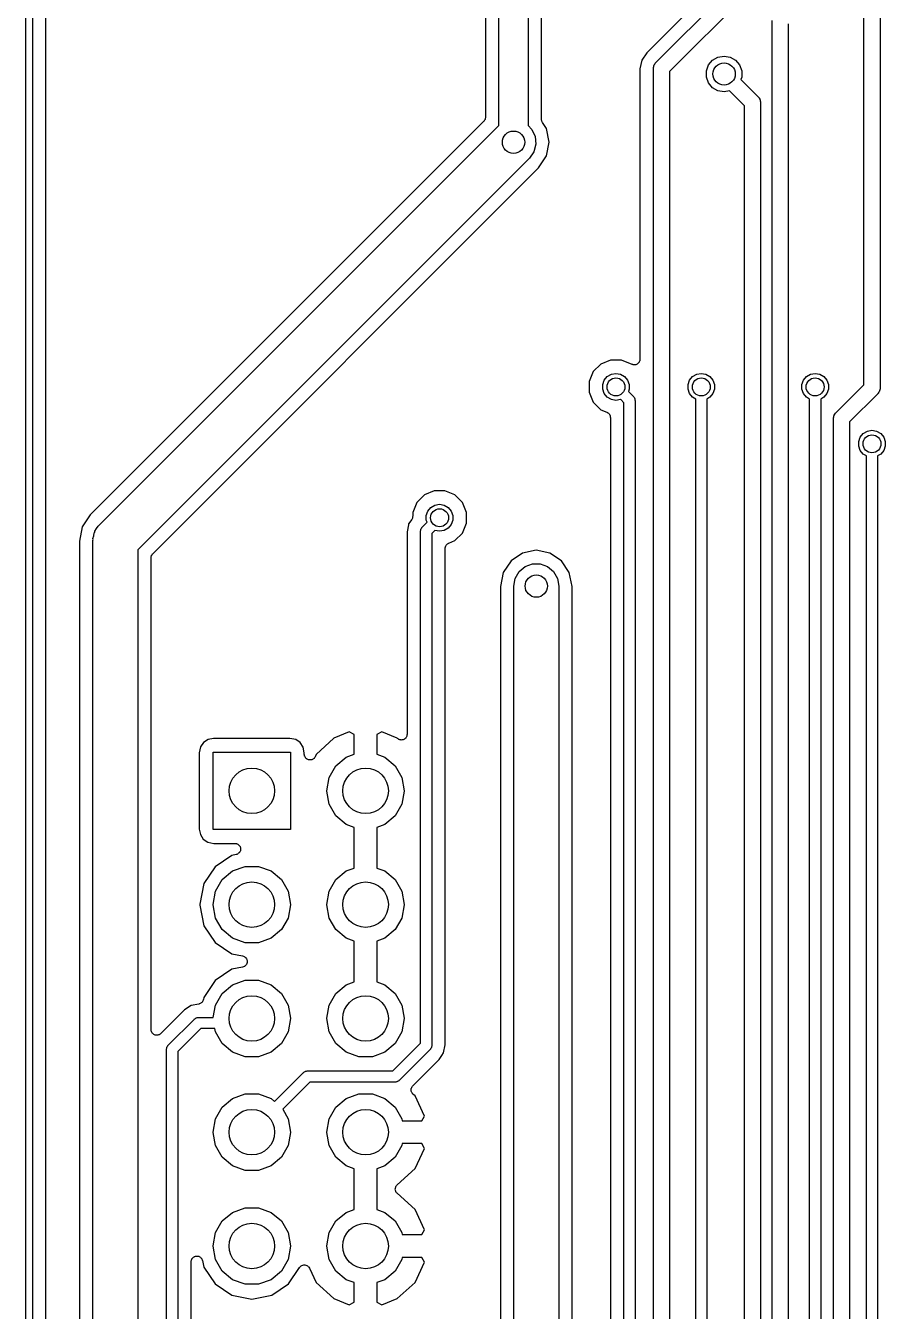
# Model space of a CAD drawing. Extents: x 25 to 125, y -125 to -25.
# Drawn here: x 24.93 to 44.11, y -76.51 to -47.82 of the extents above; entities that cross this region are included whole.
import ezdxf

# ---------------------------------------------------------------- set-up
doc = ezdxf.new("R2010")
doc.units = 0
doc.header["$MEASUREMENT"] = 0
doc.layers.add('BLACK', color=7, linetype='CONTINUOUS')

msp = doc.modelspace()

# ---------------------------------------------------------------- linework, layer by layer
at = {"layer": 'Black'}
for p, q in [((24.925, -125), (24.925, -25)), ((25.075, -25.075), (25.075, -124.925)), ((25.375, -115.363), (25.375, -32.4014)), ((35.189, -38.5726), (35.189, -49.86)), ((35.489, -50.0455), (35.489, -38.4549)), ((36.139, -38.5774), (36.139, -50.0476)), ((36.439, -49.9079), (36.439, -39.0044)), ((40.5378, -46.6673), (38.7854, -48.4197)), ((38.9887, -48.6407), (40.8986, -46.7309)), ((41.1501, -46.9885), (39.296, -48.8426)), ((43.635, -55.8308), (43.635, -46.9617)), ((43.995, -46.9617), (43.995, -55.9054)), ((41.584, -88.5), (41.584, -47.7017)), ((41.944, -47.7762), (41.944, -88.4254)), ((38.7854, -48.4197), (38.6748, -48.5853)), ((40.3757, -48.5177), (40.513, -48.4935)), ((40.513, -48.4935), (40.6503, -48.5177)), ((38.6748, -48.5853), (38.636, -48.7805)), ((38.636, -48.7805), (38.636, -55.2626)), ((38.936, -48.768), (38.9374, -48.7602)), ((38.936, -97.282), (38.936, -48.768)), ((38.9367, -48.7523), (38.9428, -48.7296)), ((38.9374, -48.7602), (38.9367, -48.7523)), ((38.9428, -48.7296), (38.9469, -48.7064)), ((38.9469, -48.7064), (38.9508, -48.6996)), ((38.9508, -48.6996), (38.9529, -48.6919)), ((38.9529, -48.6919), (38.9664, -48.6727)), ((38.9664, -48.6727), (38.9781, -48.6523)), ((38.9781, -48.6523), (38.9842, -48.6472)), ((38.9842, -48.6472), (38.9887, -48.6407)), ((40.1176, -48.8253), (40.1653, -48.6942)), ((40.1653, -48.6942), (40.2549, -48.5874)), ((40.2549, -48.5874), (40.3757, -48.5177)), ((40.6503, -48.5177), (40.7711, -48.5874)), ((40.7711, -48.5874), (40.8607, -48.6942)), ((40.8607, -48.6942), (40.9084, -48.8253)), ((39.296, -48.8426), (39.296, -97.2074)), ((40.1176, -48.9647), (40.1176, -48.8253)), ((40.1653, -49.0958), (40.1176, -48.9647)), ((40.9084, -48.9647), (40.8894, -49.0169)), ((40.8894, -49.0169), (41.2753, -49.4027)), ((40.9084, -48.8253), (40.9084, -48.9647)), ((40.2549, -49.2026), (40.1653, -49.0958)), ((40.3757, -49.2723), (40.2549, -49.2026)), ((40.513, -49.2965), (40.3757, -49.2723)), ((40.6379, -49.2745), (40.513, -49.2965)), ((40.968, -49.6046), (40.6379, -49.2745)), ((40.968, -97.282), (40.968, -49.6046)), ((41.2753, -49.4027), (41.2798, -49.4092)), ((41.2798, -49.4092), (41.2859, -49.4143)), ((41.2859, -49.4143), (41.2976, -49.4347)), ((41.2976, -49.4347), (41.3111, -49.4539)), ((41.3111, -49.4539), (41.3132, -49.4616)), ((41.3132, -49.4616), (41.3171, -49.4684)), ((41.3171, -49.4684), (41.3212, -49.4916)), ((41.3212, -49.4916), (41.3273, -49.5143)), ((41.3273, -49.5143), (41.3266, -49.5222)), ((41.3266, -49.5222), (41.328, -49.53)), ((41.328, -49.53), (41.328, -97.2074)), ((35.1676, -49.9273), (35.1593, -49.9417)), ((35.1771, -49.9137), (35.1676, -49.9273)), ((35.1785, -49.9083), (35.1771, -49.9137)), ((35.1813, -49.9035), (35.1785, -49.9083)), ((35.1842, -49.8871), (35.1813, -49.9035)), ((35.1885, -49.8711), (35.1842, -49.8871)), ((35.189, -49.86), (35.188, -49.8655)), ((35.188, -49.8655), (35.1885, -49.8711)), ((36.4416, -49.9229), (36.439, -49.9079)), ((36.4426, -49.9381), (36.4416, -49.9229)), ((35.1518, -49.9498), (26.3672, -58.7345)), ((26.5704, -58.9554), (35.4604, -50.0654)), ((35.155, -49.9452), (35.1518, -49.9498)), ((35.1593, -49.9417), (35.155, -49.9452)), ((35.4604, -50.0654), (35.489, -50.0455)), ((36.139, -50.0476), (36.2236, -50.1322)), ((36.2236, -50.1322), (36.297, -50.2896)), ((36.4454, -49.9445), (36.4426, -49.9381)), ((36.4467, -49.9514), (36.4454, -49.9445)), ((36.4543, -49.9646), (36.4467, -49.9514)), ((36.4604, -49.9785), (36.4543, -49.9646)), ((36.5508, -50.1138), (36.4604, -49.9785)), ((36.6115, -50.419), (36.5508, -50.1138)), ((36.3121, -50.4626), (36.2672, -50.6303)), ((36.297, -50.2896), (36.3121, -50.4626)), ((36.5508, -50.7242), (36.6115, -50.419)), ((36.1676, -50.7726), (27.424, -59.5161)), ((36.2672, -50.6303), (36.1676, -50.7726)), ((36.3708, -50.9935), (36.5508, -50.7242)), ((27.7612, -59.6032), (36.3708, -50.9935)), ((37.7606, -55.371), (37.5916, -55.5397)), ((37.9812, -55.2799), (37.7606, -55.371)), ((38.2199, -55.2801), (37.9812, -55.2799)), ((38.4603, -55.3799), (38.2199, -55.2801)), ((38.4739, -55.383), (38.4603, -55.3799)), ((38.4869, -55.3877), (38.4739, -55.383)), ((38.5471, -55.3838), (38.5389, -55.3849)), ((38.5594, -55.3774), (38.5471, -55.3838)), ((38.5725, -55.3726), (38.5594, -55.3774)), ((38.5789, -55.3673), (38.5725, -55.3726)), ((38.5862, -55.3635), (38.5789, -55.3673)), ((38.5956, -55.3532), (38.5862, -55.3635)), ((38.6063, -55.3443), (38.5956, -55.3532)), ((38.6104, -55.3371), (38.6063, -55.3443)), ((38.6161, -55.331), (38.6104, -55.3371)), ((38.6214, -55.3181), (38.6161, -55.331)), ((38.6283, -55.3061), (38.6214, -55.3181)), ((38.6298, -55.2979), (38.6283, -55.3061)), ((38.633, -55.2902), (38.6298, -55.2979)), ((38.6336, -55.2763), (38.633, -55.2902)), ((38.636, -55.2626), (38.6336, -55.2763)), ((37.5916, -55.5397), (37.5001, -55.7601)), ((37.8392, -55.7294), (37.9064, -55.6493)), ((37.9064, -55.6493), (37.997, -55.597)), ((37.997, -55.597), (38.1, -55.5789)), ((38.1, -55.5789), (38.203, -55.597)), ((38.203, -55.597), (38.2936, -55.6493)), ((38.2936, -55.6493), (38.3608, -55.7294)), ((38.4952, -55.3877), (38.4869, -55.3877)), ((38.5033, -55.3895), (38.4952, -55.3877)), ((38.5171, -55.3877), (38.5033, -55.3895)), ((38.5311, -55.3877), (38.5171, -55.3877)), ((38.5389, -55.3849), (38.5311, -55.3877)), ((39.7442, -55.7294), (39.8114, -55.6493)), ((39.8114, -55.6493), (39.902, -55.597)), ((39.902, -55.597), (40.005, -55.5789)), ((40.005, -55.5789), (40.108, -55.597)), ((40.108, -55.597), (40.1986, -55.6493)), ((40.1986, -55.6493), (40.2658, -55.7294)), ((42.2842, -55.7294), (42.3514, -55.6493)), ((42.3514, -55.6493), (42.442, -55.597)), ((42.442, -55.597), (42.545, -55.5789)), ((42.545, -55.5789), (42.648, -55.597)), ((42.648, -55.597), (42.7386, -55.6493)), ((42.7386, -55.6493), (42.8058, -55.7294)), ((37.5001, -55.7601), (37.4999, -55.9988)), ((37.8034, -55.8277), (37.8392, -55.7294)), ((37.8034, -55.9323), (37.8034, -55.8277)), ((37.8392, -56.0306), (37.8034, -55.9323)), ((38.3608, -55.7294), (38.3966, -55.8277)), ((38.3966, -55.9323), (38.3786, -55.9818)), ((38.3966, -55.8277), (38.3966, -55.9323)), ((39.7084, -55.8277), (39.7442, -55.7294)), ((39.7084, -55.9323), (39.7084, -55.8277)), ((39.7442, -56.0306), (39.7084, -55.9323)), ((40.2658, -55.7294), (40.3016, -55.8277)), ((40.3016, -55.9323), (40.2658, -56.0306)), ((40.3016, -55.8277), (40.3016, -55.9323)), ((42.2484, -55.8277), (42.2842, -55.7294)), ((42.2484, -55.9323), (42.2484, -55.8277)), ((42.2842, -56.0306), (42.2484, -55.9323)), ((42.8058, -55.7294), (42.8416, -55.8277)), ((42.8416, -55.9323), (42.8058, -56.0306)), ((42.8416, -55.8277), (42.8416, -55.9323)), ((43.0077, -56.4581), (43.635, -55.8308)), ((43.9882, -55.9438), (43.9841, -55.967)), ((43.9943, -55.9211), (43.9882, -55.9438)), ((43.995, -55.9054), (43.9936, -55.9132)), ((43.9936, -55.9132), (43.9943, -55.9211)), ((37.4999, -55.9988), (37.591, -56.2194)), ((37.591, -56.2194), (37.7597, -56.3884)), ((37.9064, -56.1107), (37.8392, -56.0306)), ((37.997, -56.163), (37.9064, -56.1107)), ((38.1, -56.1811), (37.997, -56.163)), ((38.203, -56.163), (38.1, -56.1811)), ((38.205, -56.1618), (38.203, -56.163)), ((38.275, -56.2318), (38.205, -56.1618)), ((38.275, -97.582), (38.275, -56.2318)), ((38.3786, -55.9818), (38.4884, -56.0916)), ((38.4884, -56.0916), (38.4915, -56.0961)), ((38.4915, -56.0961), (38.4958, -56.0997)), ((38.4958, -56.0997), (38.5039, -56.1138)), ((38.5039, -56.1138), (38.5133, -56.1272)), ((38.5133, -56.1272), (38.5147, -56.1325)), ((38.5147, -56.1325), (38.5175, -56.1372)), ((38.5175, -56.1372), (38.5203, -56.1533)), ((38.5203, -56.1533), (38.5245, -56.1691)), ((38.5245, -56.1691), (38.524, -56.1746)), ((38.524, -56.1746), (38.525, -56.18)), ((38.525, -56.18), (38.525, -97.5302)), ((39.8114, -56.1107), (39.7442, -56.0306)), ((39.88, -56.1503), (39.8114, -56.1107)), ((39.88, -97.155), (39.88, -56.1503)), ((40.1986, -56.1107), (40.13, -56.1503)), ((40.13, -56.1503), (40.13, -97.1032)), ((40.2658, -56.0306), (40.1986, -56.1107)), ((42.3514, -56.1107), (42.2842, -56.0306)), ((42.42, -56.1503), (42.3514, -56.1107)), ((42.42, -79.248), (42.42, -56.1503)), ((42.7386, -56.1107), (42.67, -56.1503)), ((42.67, -56.1503), (42.67, -79.1962)), ((42.8058, -56.0306), (42.7386, -56.1107)), ((43.9423, -56.0327), (43.315, -56.66)), ((43.9468, -56.0262), (43.9423, -56.0327)), ((43.9529, -56.0211), (43.9468, -56.0262)), ((43.9646, -56.0007), (43.9529, -56.0211)), ((43.9781, -55.9815), (43.9646, -56.0007)), ((43.9802, -55.9738), (43.9781, -55.9815)), ((43.9841, -55.967), (43.9802, -55.9738)), ((37.7597, -56.3884), (37.8967, -56.4453)), ((37.8967, -56.4453), (37.9037, -56.4497)), ((37.9037, -56.4497), (37.9115, -56.4526)), ((37.9115, -56.4526), (37.9222, -56.4615)), ((37.9222, -56.4615), (37.9339, -56.469)), ((37.9339, -56.469), (37.9389, -56.4756)), ((37.9389, -56.4756), (37.9453, -56.4809)), ((37.9453, -56.4809), (37.9522, -56.493)), ((37.9522, -56.493), (37.9607, -56.504)), ((37.9607, -56.504), (37.9632, -56.5119)), ((37.9632, -56.5119), (37.9673, -56.5191)), ((37.9673, -56.5191), (37.9698, -56.5328)), ((42.9618, -56.547), (42.9659, -56.5238)), ((42.9659, -56.5238), (42.9698, -56.517)), ((42.9698, -56.517), (42.9719, -56.5093)), ((42.9719, -56.5093), (42.9854, -56.4901)), ((42.9854, -56.4901), (42.9971, -56.4697)), ((42.9971, -56.4697), (43.0032, -56.4646)), ((43.0032, -56.4646), (43.0077, -56.4581)), ((37.9698, -56.5328), (37.9739, -56.5461)), ((37.9739, -56.5461), (37.9736, -56.5544)), ((37.9736, -56.5544), (37.975, -56.5625)), ((37.975, -56.5625), (37.975, -92.6641)), ((42.955, -56.5854), (42.9564, -56.5776)), ((42.955, -77.933), (42.955, -56.5854)), ((42.9557, -56.5697), (42.9618, -56.547)), ((42.9564, -56.5776), (42.9557, -56.5697)), ((43.315, -56.66), (43.315, -77.8584)), ((43.5184, -57.0977), (43.5542, -56.9994)), ((43.5184, -57.2023), (43.5184, -57.0977)), ((43.5542, -56.9994), (43.6214, -56.9193)), ((43.6214, -56.9193), (43.712, -56.867)), ((43.712, -56.867), (43.815, -56.8489)), ((43.815, -56.8489), (43.918, -56.867)), ((43.918, -56.867), (44.0086, -56.9193)), ((44.0086, -56.9193), (44.0758, -56.9994)), ((44.0758, -56.9994), (44.1116, -57.0977)), ((44.1116, -57.0977), (44.1116, -57.2023)), ((43.5542, -57.3006), (43.5184, -57.2023)), ((43.6214, -57.3807), (43.5542, -57.3006)), ((43.69, -57.4203), (43.6214, -57.3807)), ((44.0086, -57.3807), (43.94, -57.4203)), ((44.0758, -57.3006), (44.0086, -57.3807)), ((44.1116, -57.2023), (44.0758, -57.3006)), ((43.69, -76.835), (43.69, -57.4203)), ((43.94, -57.4203), (43.94, -76.7832)), ((34.0442, -58.2009), (33.8236, -58.292)), ((34.2829, -58.2011), (34.0442, -58.2009)), ((34.5033, -58.2926), (34.2829, -58.2011)), ((33.6546, -58.4607), (33.5631, -58.6811)), ((33.8236, -58.292), (33.6546, -58.4607)), ((33.9694, -58.5703), (34.06, -58.518)), ((34.06, -58.518), (34.163, -58.4999)), ((34.163, -58.4999), (34.266, -58.518)), ((34.266, -58.518), (34.3566, -58.5703)), ((34.672, -58.4616), (34.5033, -58.2926)), ((34.7631, -58.6822), (34.672, -58.4616)), ((26.3672, -58.7345), (26.1872, -59.0038)), ((33.5477, -58.8222), (33.5416, -58.8361)), ((33.5553, -58.8091), (33.5477, -58.8222)), ((33.5566, -58.8021), (33.5553, -58.8091)), ((33.5594, -58.7957), (33.5566, -58.8021)), ((33.5604, -58.7806), (33.5594, -58.7957)), ((33.563, -58.7656), (33.5604, -58.7806)), ((33.5631, -58.6811), (33.563, -58.7656)), ((33.8664, -58.7487), (33.9022, -58.6504)), ((33.8664, -58.8533), (33.8664, -58.7487)), ((33.9022, -58.6504), (33.9694, -58.5703)), ((34.3566, -58.5703), (34.4238, -58.6504)), ((34.4238, -58.6504), (34.4596, -58.7487)), ((34.4596, -58.7487), (34.4596, -58.8533)), ((34.7629, -58.9209), (34.7631, -58.6822)), ((26.1872, -59.0038), (26.124, -59.3215)), ((26.4652, -59.1189), (26.4708, -59.0977)), ((26.4708, -59.0977), (26.5083, -59.0442)), ((26.5083, -59.0442), (26.541, -58.9876)), ((26.541, -58.9876), (26.5578, -58.9735)), ((26.5578, -58.9735), (26.5704, -58.9554)), ((33.4681, -58.9621), (33.438, -59.1135)), ((33.438, -59.1135), (33.438, -63.6363)), ((33.4727, -58.9393), (33.4681, -58.9621)), ((33.4681, -58.9621), (33.4681, -58.9621)), ((33.5416, -58.8361), (33.4727, -58.9393)), ((33.738, -59.101), (33.739, -59.0956)), ((33.738, -70.53), (33.738, -59.101)), ((33.7385, -59.0901), (33.7427, -59.0743)), ((33.739, -59.0956), (33.7385, -59.0901)), ((33.7427, -59.0743), (33.7455, -59.0582)), ((33.7455, -59.0582), (33.7483, -59.0535)), ((33.7483, -59.0535), (33.7497, -59.0482)), ((33.7497, -59.0482), (33.7591, -59.0348)), ((33.7591, -59.0348), (33.7672, -59.0207)), ((33.7672, -59.0207), (33.7715, -59.0171)), ((33.7715, -59.0171), (33.7746, -59.0126)), ((33.7746, -59.0126), (33.8844, -58.9028)), ((33.8844, -58.9028), (33.8664, -58.8533)), ((34.058, -59.0828), (33.988, -59.1528)), ((34.06, -59.084), (34.058, -59.0828)), ((34.163, -59.1021), (34.06, -59.084)), ((34.266, -59.084), (34.163, -59.1021)), ((34.3566, -59.0317), (34.266, -59.084)), ((34.4238, -58.9516), (34.3566, -59.0317)), ((34.4596, -58.8533), (34.4238, -58.9516)), ((34.6714, -59.1413), (34.7629, -58.9209)), ((26.124, -59.3215), (26.124, -103.746)), ((26.424, -59.309), (26.4278, -59.2873)), ((26.424, -103.759), (26.424, -59.309)), ((26.4259, -59.2654), (26.4428, -59.2023)), ((26.4278, -59.2873), (26.4259, -59.2654)), ((26.4428, -59.2023), (26.4542, -59.138)), ((26.4542, -59.138), (26.4652, -59.1189)), ((33.988, -59.1528), (33.988, -70.5818)), ((34.3108, -59.4138), (34.3177, -59.4019)), ((34.3177, -59.4019), (34.3242, -59.3965)), ((34.3242, -59.3965), (34.3293, -59.3898)), ((34.3293, -59.3898), (34.3409, -59.3824)), ((34.3409, -59.3824), (34.3515, -59.3735)), ((34.3515, -59.3735), (34.3594, -59.3706)), ((34.3594, -59.3706), (34.3665, -59.3661)), ((34.3665, -59.3661), (34.5024, -59.31)), ((34.5024, -59.31), (34.6714, -59.1413)), ((27.424, -59.5161), (27.424, -103.552)), ((27.724, -59.693), (27.725, -59.6875)), ((27.7245, -59.6819), (27.7288, -59.6659)), ((27.725, -59.6875), (27.7245, -59.6819)), ((27.7288, -59.6659), (27.7317, -59.6495)), ((27.7317, -59.6495), (27.7345, -59.6447)), ((27.7345, -59.6447), (27.7359, -59.6393)), ((27.7359, -59.6393), (27.7454, -59.6257)), ((27.7454, -59.6257), (27.7537, -59.6113)), ((27.7537, -59.6113), (27.758, -59.6077)), ((27.758, -59.6077), (27.7612, -59.6032)), ((34.288, -59.4835), (34.2895, -59.4752)), ((34.288, -70.5693), (34.288, -59.4835)), ((34.2891, -59.4668), (34.2933, -59.4536)), ((34.2895, -59.4752), (34.2891, -59.4668)), ((34.2933, -59.4536), (34.2957, -59.4401)), ((34.2957, -59.4401), (34.2999, -59.4328)), ((34.2999, -59.4328), (34.3024, -59.4248)), ((34.3024, -59.4248), (34.3108, -59.4138)), ((36.0168, -59.5882), (35.7581, -59.7611)), ((36.322, -59.5275), (36.0168, -59.5882)), ((36.6272, -59.5882), (36.322, -59.5275)), ((36.8859, -59.7611), (36.6272, -59.5882)), ((27.724, -70.227), (27.724, -59.693)), ((35.7581, -59.7611), (35.5852, -60.0198)), ((35.939, -60.0036), (36.072, -59.892)), ((36.072, -59.892), (36.2352, -59.8326)), ((36.2352, -59.8326), (36.4088, -59.8326)), ((36.4088, -59.8326), (36.572, -59.892)), ((36.572, -59.892), (36.705, -60.0036)), ((37.0588, -60.0198), (36.8859, -59.7611)), ((35.5852, -60.0198), (35.522, -60.3375)), ((35.822, -60.325), (35.8522, -60.154)), ((35.8522, -60.154), (35.939, -60.0036)), ((36.705, -60.0036), (36.7918, -60.154)), ((36.7918, -60.154), (36.822, -60.325)), ((37.122, -60.3375), (37.0588, -60.0198)), ((35.522, -60.3375), (35.522, -88.5894)), ((35.822, -85.852), (35.822, -60.325)), ((36.822, -60.325), (36.822, -85.852)), ((37.122, -92.7001), (37.122, -60.3375)), ((32.1468, -63.5821), (31.8062, -63.7231)), ((32.258, -63.6401), (32.1468, -63.5821)), ((32.258, -64.0811), (32.258, -63.6401)), ((32.8772, -63.5821), (32.766, -63.6401)), ((32.766, -63.6401), (32.766, -64.0811)), ((33.2178, -63.7231), (32.8772, -63.5821)), ((33.4182, -63.7043), (33.4125, -63.7106)), ((33.4235, -63.6916), (33.4182, -63.7043)), ((33.4303, -63.6797), (33.4235, -63.6916)), ((33.4318, -63.6714), (33.4303, -63.6797)), ((33.435, -63.6635), (33.4318, -63.6714)), ((33.4356, -63.6498), (33.435, -63.6635)), ((33.438, -63.6363), (33.4356, -63.6498)), ((28.8267, -63.9144), (28.8, -64.0461)), ((28.8952, -63.8142), (28.8267, -63.9144)), ((28.998, -63.748), (28.8952, -63.8142)), ((29.1202, -63.725), (28.998, -63.748)), ((30.8229, -63.725), (29.1202, -63.725)), ((30.9546, -63.7517), (30.8229, -63.725)), ((31.0548, -63.8202), (30.9546, -63.7517)), ((31.121, -63.923), (31.0548, -63.8202)), ((31.144, -64.0452), (31.121, -63.923)), ((31.8062, -63.7231), (31.4095, -64.0853)), ((33.2254, -63.7301), (33.2178, -63.7231)), ((33.237, -63.7374), (33.2254, -63.7301)), ((33.2475, -63.7463), (33.237, -63.7374)), ((33.2555, -63.7492), (33.2475, -63.7463)), ((33.2626, -63.7537), (33.2555, -63.7492)), ((33.276, -63.7566), (33.2626, -63.7537)), ((33.2889, -63.7613), (33.276, -63.7566)), ((33.2974, -63.7613), (33.2889, -63.7613)), ((33.3057, -63.7632), (33.2974, -63.7613)), ((33.3193, -63.7613), (33.3057, -63.7632)), ((33.3331, -63.7613), (33.3193, -63.7613)), ((33.341, -63.7584), (33.3331, -63.7613)), ((33.3494, -63.7573), (33.341, -63.7584)), ((33.3616, -63.7509), (33.3494, -63.7573)), ((33.3745, -63.7463), (33.3616, -63.7509)), ((33.381, -63.7408), (33.3745, -63.7463)), ((33.3885, -63.7369), (33.381, -63.7408)), ((33.3978, -63.7267), (33.3885, -63.7369)), ((33.4083, -63.7179), (33.3978, -63.7267)), ((33.4125, -63.7106), (33.4083, -63.7179)), ((28.8, -64.0461), (28.8, -65.7488)), ((29.1084, -65.7606), (29.1084, -64.0334)), ((29.1084, -64.0334), (30.8356, -64.0334)), ((30.8356, -64.0334), (30.8356, -65.7606)), ((31.144, -64.0815), (31.144, -64.0452)), ((31.1468, -64.0977), (31.144, -64.0815)), ((31.1482, -64.1141), (31.1468, -64.0977)), ((31.1506, -64.1193), (31.1482, -64.1141)), ((31.1516, -64.1249), (31.1506, -64.1193)), ((31.1599, -64.1392), (31.1516, -64.1249)), ((31.1668, -64.1542), (31.1599, -64.1392)), ((31.1708, -64.1582), (31.1668, -64.1542)), ((31.1737, -64.1631), (31.1708, -64.1582)), ((31.1863, -64.1737), (31.1737, -64.1631)), ((31.1979, -64.1854), (31.1863, -64.1737)), ((31.2031, -64.1878), (31.1979, -64.1854)), ((31.2075, -64.1915), (31.2031, -64.1878)), ((31.2229, -64.1971), (31.2075, -64.1915)), ((31.2379, -64.2041), (31.2229, -64.1971)), ((31.2435, -64.2046), (31.2379, -64.2041)), ((31.2489, -64.2066), (31.2435, -64.2046)), ((31.2654, -64.2066), (31.2489, -64.2066)), ((31.2818, -64.208), (31.2654, -64.2066)), ((31.2873, -64.2066), (31.2818, -64.208)), ((31.293, -64.2066), (31.2873, -64.2066)), ((31.3085, -64.2009), (31.293, -64.2066)), ((31.3244, -64.1967), (31.3085, -64.2009)), ((31.3291, -64.1934), (31.3244, -64.1967)), ((31.3345, -64.1915), (31.3291, -64.1934)), ((31.3471, -64.1809), (31.3345, -64.1915)), ((31.3606, -64.1715), (31.3471, -64.1809)), ((31.3639, -64.1668), (31.3606, -64.1715)), ((31.3683, -64.1631), (31.3639, -64.1668)), ((31.3765, -64.1489), (31.3683, -64.1631)), ((31.386, -64.1354), (31.3765, -64.1489)), ((31.4095, -64.0853), (31.386, -64.1354)), ((31.8504, -64.3386), (32.0802, -64.1458)), ((32.0802, -64.1458), (32.258, -64.0811)), ((32.766, -64.0811), (32.9438, -64.1458)), ((32.9438, -64.1458), (33.1736, -64.3386)), ((31.7005, -64.5983), (31.8504, -64.3386)), ((33.1736, -64.3386), (33.3235, -64.5983)), ((31.6484, -64.8937), (31.7005, -64.5983)), ((33.3235, -64.5983), (33.3756, -64.8937)), ((31.6484, -64.9003), (31.6484, -64.8937)), ((31.7005, -65.1957), (31.6484, -64.9003)), ((33.3756, -64.9003), (33.3235, -65.1957)), ((33.3756, -64.8937), (33.3756, -64.9003)), ((31.8504, -65.4554), (31.7005, -65.1957)), ((33.3235, -65.1957), (33.1736, -65.4554)), ((32.0802, -65.6482), (31.8504, -65.4554)), ((32.258, -65.7129), (32.0802, -65.6482)), ((32.258, -66.6211), (32.258, -65.7129)), ((32.9438, -65.6482), (32.766, -65.7129)), ((32.766, -65.7129), (32.766, -66.6211)), ((33.1736, -65.4554), (32.9438, -65.6482)), ((28.8, -65.7488), (28.823, -65.871)), ((28.823, -65.871), (28.8892, -65.9738)), ((28.8892, -65.9738), (28.9894, -66.0423)), ((30.8356, -65.7606), (29.1084, -65.7606)), ((28.9894, -66.0423), (29.1211, -66.069)), ((29.1211, -66.069), (29.5957, -66.069)), ((29.5957, -66.069), (29.6053, -66.0707)), ((29.6053, -66.0707), (29.615, -66.0704)), ((29.615, -66.0704), (29.6269, -66.0745)), ((29.6269, -66.0745), (29.6391, -66.0766)), ((29.6391, -66.0766), (29.6476, -66.0815)), ((29.6476, -66.0815), (29.6568, -66.0846)), ((29.6568, -66.0846), (29.6665, -66.0924)), ((29.6665, -66.0924), (29.6773, -66.0987)), ((29.6773, -66.0987), (29.6836, -66.1061)), ((29.6854, -66.2837), (29.6773, -66.2933)), ((29.6836, -66.1061), (29.6912, -66.1122)), ((29.6948, -66.2755), (29.6854, -66.2837)), ((29.6912, -66.1122), (29.6977, -66.1229)), ((29.6994, -66.2669), (29.6948, -66.2755)), ((29.6977, -66.1229), (29.7057, -66.1325)), ((29.7057, -66.2595), (29.6994, -66.2669)), ((29.7057, -66.1325), (29.709, -66.1416)), ((29.71, -66.2477), (29.7057, -66.2595)), ((29.709, -66.1416), (29.7141, -66.1499)), ((29.716, -66.2368), (29.71, -66.2477)), ((29.7141, -66.1499), (29.7165, -66.1622)), ((29.7174, -66.2272), (29.716, -66.2368)), ((29.7165, -66.1622), (29.7208, -66.1739)), ((29.7208, -66.218), (29.7174, -66.2272)), ((29.7208, -66.1739), (29.7208, -66.1836)), ((29.7208, -66.1836), (29.7227, -66.1932)), ((29.7227, -66.1932), (29.7208, -66.2055)), ((29.7208, -66.2055), (29.7208, -66.218)), ((29.5277, -66.339), (29.151, -66.5907)), ((29.6205, -66.3205), (29.5277, -66.339)), ((29.6296, -66.317), (29.6205, -66.3205)), ((29.6391, -66.3153), (29.6296, -66.317)), ((29.65, -66.3091), (29.6391, -66.3153)), ((29.6616, -66.3045), (29.65, -66.3091)), ((29.6689, -66.2981), (29.6616, -66.3045)), ((29.6773, -66.2933), (29.6689, -66.2981)), ((29.151, -66.5907), (28.8993, -66.9674)), ((29.3104, -66.8786), (29.5402, -66.6858)), ((29.5402, -66.6858), (29.822, -66.5832)), ((29.822, -66.5832), (30.122, -66.5832)), ((30.122, -66.5832), (30.4038, -66.6858)), ((30.4038, -66.6858), (30.6336, -66.8786)), ((31.8504, -66.8786), (32.0802, -66.6858)), ((32.0802, -66.6858), (32.258, -66.6211)), ((32.766, -66.6211), (32.9438, -66.6858)), ((32.9438, -66.6858), (33.1736, -66.8786)), ((28.8993, -66.9674), (28.8084, -67.4242)), ((29.1084, -67.4337), (29.1605, -67.1383)), ((29.1605, -67.1383), (29.3104, -66.8786)), ((30.6336, -66.8786), (30.7835, -67.1383)), ((30.7835, -67.1383), (30.8356, -67.4337)), ((31.6484, -67.4337), (31.7005, -67.1383)), ((31.7005, -67.1383), (31.8504, -66.8786)), ((33.1736, -66.8786), (33.3235, -67.1383)), ((33.3235, -67.1383), (33.3756, -67.4337)), ((28.8084, -67.4242), (28.8084, -67.4498)), ((29.1084, -67.4403), (29.1084, -67.4337)), ((30.8356, -67.4337), (30.8356, -67.4403)), ((31.6484, -67.4403), (31.6484, -67.4337)), ((33.3756, -67.4337), (33.3756, -67.4403)), ((28.8084, -67.4498), (28.8993, -67.9066)), ((29.1605, -67.7357), (29.1084, -67.4403)), ((30.8356, -67.4403), (30.7835, -67.7357)), ((31.7005, -67.7357), (31.6484, -67.4403)), ((33.3756, -67.4403), (33.3235, -67.7357)), ((28.8993, -67.9066), (29.151, -68.2833)), ((29.3104, -67.9954), (29.1605, -67.7357)), ((29.5402, -68.1882), (29.3104, -67.9954)), ((30.6336, -67.9954), (30.4038, -68.1882)), ((30.7835, -67.7357), (30.6336, -67.9954)), ((31.8504, -67.9954), (31.7005, -67.7357)), ((32.0802, -68.1882), (31.8504, -67.9954)), ((33.1736, -67.9954), (32.9438, -68.1882)), ((33.3235, -67.7357), (33.1736, -67.9954)), ((29.151, -68.2833), (29.5277, -68.535)), ((29.822, -68.2908), (29.5402, -68.1882)), ((30.122, -68.2908), (29.822, -68.2908)), ((30.4038, -68.1882), (30.122, -68.2908)), ((32.258, -68.2529), (32.0802, -68.1882)), ((32.258, -69.1611), (32.258, -68.2529)), ((32.9438, -68.1882), (32.766, -68.2529)), ((32.766, -68.2529), (32.766, -69.1611)), ((29.5277, -68.535), (29.7661, -68.5824)), ((29.7661, -68.5824), (29.7841, -68.5894)), ((29.7661, -68.8316), (29.5277, -68.879)), ((29.7841, -68.8246), (29.7661, -68.8316)), ((29.7841, -68.5894), (29.8024, -68.5957)), ((29.8024, -68.8183), (29.7841, -68.8246)), ((29.8024, -68.5957), (29.8046, -68.5974)), ((29.8046, -68.8166), (29.8024, -68.8183)), ((29.8046, -68.5974), (29.8072, -68.5984)), ((29.8072, -68.8156), (29.8046, -68.8166)), ((29.8072, -68.5984), (29.8217, -68.6112)), ((29.8217, -68.8028), (29.8072, -68.8156)), ((29.8217, -68.6112), (29.8368, -68.6233)), ((29.8368, -68.7907), (29.8217, -68.8028)), ((29.8368, -68.6233), (29.8383, -68.6257)), ((29.8383, -68.7883), (29.8368, -68.7907)), ((29.8383, -68.6257), (29.8404, -68.6275)), ((29.8404, -68.7865), (29.8383, -68.7883)), ((29.8404, -68.6275), (29.8497, -68.6445)), ((29.8497, -68.7695), (29.8404, -68.7865)), ((29.8497, -68.6445), (29.8597, -68.661)), ((29.8597, -68.753), (29.8497, -68.7695)), ((29.8597, -68.661), (29.8602, -68.6637)), ((29.8602, -68.7503), (29.8597, -68.753)), ((29.8602, -68.6637), (29.8616, -68.6662)), ((29.8616, -68.7478), (29.8602, -68.7503)), ((29.8616, -68.6662), (29.8645, -68.6853)), ((29.8645, -68.7287), (29.8616, -68.7478)), ((29.8645, -68.6853), (29.8683, -68.7042)), ((29.8683, -68.7098), (29.8645, -68.7287)), ((29.8683, -68.7042), (29.8679, -68.707)), ((29.8679, -68.707), (29.8683, -68.7098)), ((29.151, -69.1307), (28.8993, -69.5074)), ((29.5277, -68.879), (29.151, -69.1307)), ((29.5402, -69.2258), (29.822, -69.1232)), ((29.822, -69.1232), (30.122, -69.1232)), ((30.122, -69.1232), (30.4038, -69.2258)), ((29.1605, -69.6783), (29.3104, -69.4186)), ((29.3104, -69.4186), (29.5402, -69.2258)), ((30.4038, -69.2258), (30.6336, -69.4186)), ((30.6336, -69.4186), (30.7835, -69.6783)), ((31.7005, -69.6783), (31.8504, -69.4186)), ((31.8504, -69.4186), (32.0802, -69.2258)), ((32.0802, -69.2258), (32.258, -69.1611)), ((32.766, -69.1611), (32.9438, -69.2258)), ((32.9438, -69.2258), (33.1736, -69.4186)), ((33.1736, -69.4186), (33.3235, -69.6783)), ((28.617, -69.6897), (28.4693, -69.7883)), ((28.7899, -69.6553), (28.617, -69.6897)), ((28.7977, -69.6522), (28.7899, -69.6553)), ((28.806, -69.651), (28.7977, -69.6522)), ((28.8181, -69.6443), (28.806, -69.651)), ((28.831, -69.6393), (28.8181, -69.6443)), ((28.8373, -69.6338), (28.831, -69.6393)), ((28.8446, -69.6297), (28.8373, -69.6338)), ((28.8538, -69.6193), (28.8446, -69.6297)), ((28.8642, -69.6102), (28.8538, -69.6193)), ((28.8682, -69.6029), (28.8642, -69.6102)), ((28.8737, -69.5966), (28.8682, -69.6029)), ((28.8787, -69.5837), (28.8737, -69.5966)), ((28.8854, -69.5715), (28.8787, -69.5837)), ((28.8867, -69.5633), (28.8854, -69.5715)), ((28.8897, -69.5555), (28.8867, -69.5633)), ((28.8993, -69.5074), (28.8897, -69.5555)), ((29.1117, -69.955), (29.1605, -69.6783)), ((30.7835, -69.6783), (30.8356, -69.9737)), ((31.6484, -69.9737), (31.7005, -69.6783)), ((33.3235, -69.6783), (33.3756, -69.9737)), ((28.4693, -69.7883), (27.9408, -70.3168)), ((28.1056, -70.5763), (28.6903, -69.9916)), ((28.6903, -69.9916), (28.6948, -69.9885)), ((28.6948, -69.9885), (28.6983, -69.9842)), ((28.6983, -69.9842), (28.7125, -69.9761)), ((28.7125, -69.9761), (28.7259, -69.9667)), ((28.7259, -69.9667), (28.7312, -69.9653)), ((28.7312, -69.9653), (28.7359, -69.9625)), ((28.7359, -69.9625), (28.752, -69.9597)), ((28.752, -69.9597), (28.7678, -69.9555)), ((28.7678, -69.9555), (28.7733, -69.956)), ((28.7733, -69.956), (28.7787, -69.955)), ((28.7787, -69.955), (29.1117, -69.955)), ((30.8356, -69.9803), (30.7835, -70.2757)), ((30.8356, -69.9737), (30.8356, -69.9803)), ((31.6484, -69.9803), (31.6484, -69.9737)), ((31.7005, -70.2757), (31.6484, -69.9803)), ((33.3756, -69.9803), (33.3235, -70.2757)), ((33.3756, -69.9737), (33.3756, -69.9803)), ((27.7269, -70.2434), (27.724, -70.227)), ((27.7283, -70.2599), (27.7269, -70.2434)), ((27.7307, -70.265), (27.7283, -70.2599)), ((27.7317, -70.2705), (27.7307, -70.265)), ((27.74, -70.2849), (27.7317, -70.2705)), ((27.747, -70.2999), (27.74, -70.2849)), ((27.7509, -70.3038), (27.747, -70.2999)), ((27.7537, -70.3087), (27.7509, -70.3038)), ((28.8305, -70.205), (28.319, -70.7165)), ((29.148, -70.205), (28.8305, -70.205)), ((29.1605, -70.2757), (29.148, -70.205)), ((29.3104, -70.5354), (29.1605, -70.2757)), ((30.7835, -70.2757), (30.6336, -70.5354)), ((31.8504, -70.5354), (31.7005, -70.2757)), ((33.3235, -70.2757), (33.1736, -70.5354)), ((27.7664, -70.3193), (27.7537, -70.3087)), ((27.7782, -70.3311), (27.7664, -70.3193)), ((27.7832, -70.3334), (27.7782, -70.3311)), ((27.7875, -70.337), (27.7832, -70.3334)), ((27.8031, -70.3427), (27.7875, -70.337)), ((27.8181, -70.3497), (27.8031, -70.3427)), ((27.8237, -70.3502), (27.8181, -70.3497)), ((27.8289, -70.3521), (27.8237, -70.3502)), ((27.8455, -70.3521), (27.8289, -70.3521)), ((27.8621, -70.3536), (27.8455, -70.3521)), ((27.8675, -70.3521), (27.8621, -70.3536)), ((27.8731, -70.3521), (27.8675, -70.3521)), ((27.8886, -70.3464), (27.8731, -70.3521)), ((27.9047, -70.3421), (27.8886, -70.3464)), ((27.9092, -70.3389), (27.9047, -70.3421)), ((27.9145, -70.337), (27.9092, -70.3389)), ((27.9272, -70.3264), (27.9145, -70.337)), ((27.9408, -70.3168), (27.9272, -70.3264)), ((28.0901, -70.5985), (28.0982, -70.5843)), ((28.0982, -70.5843), (28.1025, -70.5808)), ((28.1025, -70.5808), (28.1056, -70.5763)), ((29.5402, -70.7282), (29.3104, -70.5354)), ((30.6336, -70.5354), (30.4038, -70.7282)), ((32.0802, -70.7282), (31.8504, -70.5354)), ((33.1736, -70.5354), (32.9438, -70.7282)), ((33.1206, -71.1474), (33.738, -70.53)), ((33.9875, -70.5927), (33.9833, -70.6085)), ((33.988, -70.5818), (33.987, -70.5872)), ((33.987, -70.5872), (33.9875, -70.5927)), ((34.2534, -70.7435), (34.288, -70.5693)), ((28.069, -70.6647), (28.07, -70.6593)), ((28.069, -90.274), (28.069, -70.6647)), ((28.0695, -70.6538), (28.0737, -70.638)), ((28.07, -70.6593), (28.0695, -70.6538)), ((28.0737, -70.638), (28.0765, -70.6219)), ((28.0765, -70.6219), (28.0793, -70.6172)), ((28.0793, -70.6172), (28.0807, -70.6119)), ((28.0807, -70.6119), (28.0901, -70.5985)), ((28.319, -70.7165), (28.319, -90.2222)), ((29.822, -70.8308), (29.5402, -70.7282)), ((30.122, -70.8308), (29.822, -70.8308)), ((30.4038, -70.7282), (30.122, -70.8308)), ((32.362, -70.8308), (32.0802, -70.7282)), ((32.662, -70.8308), (32.362, -70.8308)), ((32.9438, -70.7282), (32.662, -70.8308)), ((33.9514, -70.6702), (33.2608, -71.3608)), ((33.9545, -70.6657), (33.9514, -70.6702)), ((33.9588, -70.6621), (33.9545, -70.6657)), ((33.9669, -70.648), (33.9588, -70.6621)), ((33.9763, -70.6346), (33.9669, -70.648)), ((33.9777, -70.6293), (33.9763, -70.6346)), ((33.9805, -70.6246), (33.9777, -70.6293)), ((33.9833, -70.6085), (33.9805, -70.6246)), ((34.1547, -70.8912), (34.212, -70.8054)), ((34.212, -70.8054), (34.2534, -70.7435)), ((31.1504, -71.1685), (31.1638, -71.1591)), ((31.1638, -71.1591), (31.1691, -71.1577)), ((31.1691, -71.1577), (31.1738, -71.1549)), ((31.1738, -71.1549), (31.1899, -71.1521)), ((31.1899, -71.1521), (31.2057, -71.1479)), ((31.2057, -71.1479), (31.2112, -71.1484)), ((31.2112, -71.1484), (31.2166, -71.1474)), ((31.2166, -71.1474), (33.1206, -71.1474)), ((33.5653, -71.4805), (34.1547, -70.8912)), ((30.4813, -71.8309), (31.1282, -71.184)), ((31.2684, -71.3974), (30.6605, -72.0053)), ((31.1282, -71.184), (31.1327, -71.1809)), ((31.1327, -71.1809), (31.1363, -71.1766)), ((31.1363, -71.1766), (31.1504, -71.1685)), ((33.1724, -71.3974), (31.2684, -71.3974)), ((33.1778, -71.3964), (33.1724, -71.3974)), ((33.1833, -71.3969), (33.1778, -71.3964)), ((33.1991, -71.3927), (33.1833, -71.3969)), ((33.2152, -71.3899), (33.1991, -71.3927)), ((33.2199, -71.3871), (33.2152, -71.3899)), ((33.2252, -71.3857), (33.2199, -71.3871)), ((33.2386, -71.3763), (33.2252, -71.3857)), ((33.2527, -71.3682), (33.2386, -71.3763)), ((33.2563, -71.3639), (33.2527, -71.3682)), ((33.2608, -71.3608), (33.2563, -71.3639)), ((29.5402, -71.7658), (29.822, -71.6632)), ((29.822, -71.6632), (30.122, -71.6632)), ((30.122, -71.6632), (30.4038, -71.7658)), ((32.0802, -71.7658), (32.362, -71.6632)), ((32.362, -71.6632), (32.662, -71.6632)), ((32.662, -71.6632), (32.9438, -71.7658)), ((33.5286, -71.5593), (33.5307, -71.5513)), ((33.5298, -71.5732), (33.5286, -71.5593)), ((33.5292, -71.5872), (33.5298, -71.5732)), ((33.5317, -71.595), (33.5292, -71.5872)), ((33.5307, -71.5513), (33.5311, -71.5431)), ((33.5311, -71.5431), (33.5364, -71.5302)), ((33.5324, -71.6032), (33.5317, -71.595)), ((33.5383, -71.6159), (33.5324, -71.6032)), ((33.5364, -71.5302), (33.54, -71.5167)), ((33.5426, -71.6292), (33.5383, -71.6159)), ((33.54, -71.5167), (33.5447, -71.5099)), ((33.5476, -71.6357), (33.5426, -71.6292)), ((33.5447, -71.5099), (33.5479, -71.5023)), ((33.5511, -71.6432), (33.5476, -71.6357)), ((33.5479, -71.5023), (33.5573, -71.492)), ((33.5609, -71.6531), (33.5511, -71.6432)), ((33.5573, -71.492), (33.5653, -71.4805)), ((33.5695, -71.6641), (33.5609, -71.6531)), ((33.6145, -71.7053), (33.5695, -71.6641)), ((33.8254, -72.1551), (33.6145, -71.7053)), ((29.1605, -72.2183), (29.3104, -71.9586)), ((29.3104, -71.9586), (29.5402, -71.7658)), ((30.4038, -71.7658), (30.4813, -71.8309)), ((30.6605, -72.0053), (30.7835, -72.2183)), ((31.7005, -72.2183), (31.8504, -71.9586)), ((31.8504, -71.9586), (32.0802, -71.7658)), ((32.9438, -71.7658), (33.1736, -71.9586)), ((33.1736, -71.9586), (33.3235, -72.2183)), ((29.1084, -72.5137), (29.1605, -72.2183)), ((30.7835, -72.2183), (30.8356, -72.5137)), ((31.6484, -72.5137), (31.7005, -72.2183)), ((33.3235, -72.2183), (33.3314, -72.263)), ((33.3314, -72.263), (33.7693, -72.263)), ((33.7693, -72.263), (33.8254, -72.1551)), ((29.1084, -72.5203), (29.1084, -72.5137)), ((29.1605, -72.8157), (29.1084, -72.5203)), ((30.8356, -72.5203), (30.7835, -72.8157)), ((30.8356, -72.5137), (30.8356, -72.5203)), ((31.6484, -72.5203), (31.6484, -72.5137)), ((31.7005, -72.8157), (31.6484, -72.5203)), ((29.3104, -73.0754), (29.1605, -72.8157)), ((30.7835, -72.8157), (30.6336, -73.0754)), ((31.8504, -73.0754), (31.7005, -72.8157)), ((33.3235, -72.8157), (33.1736, -73.0754)), ((33.3314, -72.771), (33.3235, -72.8157)), ((33.7693, -72.771), (33.3314, -72.771)), ((33.6145, -73.3287), (33.8254, -72.8789)), ((33.8254, -72.8789), (33.7693, -72.771)), ((29.5402, -73.2682), (29.3104, -73.0754)), ((30.6336, -73.0754), (30.4038, -73.2682)), ((32.0802, -73.2682), (31.8504, -73.0754)), ((33.1736, -73.0754), (32.9438, -73.2682)), ((29.822, -73.3708), (29.5402, -73.2682)), ((30.122, -73.3708), (29.822, -73.3708)), ((30.4038, -73.2682), (30.122, -73.3708)), ((32.258, -73.3329), (32.0802, -73.2682)), ((32.258, -74.2411), (32.258, -73.3329)), ((32.9438, -73.2682), (32.766, -73.3329)), ((32.766, -73.3329), (32.766, -74.2411)), ((33.2152, -73.6932), (33.6145, -73.3287)), ((33.1768, -73.7598), (33.1832, -73.7442)), ((33.1832, -73.7442), (33.1883, -73.7281)), ((33.1883, -73.7281), (33.1916, -73.7239)), ((33.1916, -73.7239), (33.1936, -73.719)), ((33.1936, -73.719), (33.205, -73.7065)), ((33.205, -73.7065), (33.2152, -73.6932)), ((33.175, -73.7702), (33.1766, -73.7651)), ((33.1757, -73.787), (33.175, -73.7702)), ((33.175, -73.8038), (33.1757, -73.787)), ((33.1766, -73.8089), (33.175, -73.8038)), ((33.1766, -73.7651), (33.1768, -73.7598)), ((33.1768, -73.8142), (33.1766, -73.8089)), ((33.1832, -73.8298), (33.1768, -73.8142)), ((33.1883, -73.8459), (33.1832, -73.8298)), ((33.1916, -73.8501), (33.1883, -73.8459)), ((33.1936, -73.855), (33.1916, -73.8501)), ((33.205, -73.8675), (33.1936, -73.855)), ((33.2152, -73.8808), (33.205, -73.8675)), ((33.6145, -74.2453), (33.2152, -73.8808)), ((29.3104, -74.4986), (29.5402, -74.3058)), ((29.5402, -74.3058), (29.822, -74.2032)), ((29.822, -74.2032), (30.122, -74.2032)), ((30.122, -74.2032), (30.4038, -74.3058)), ((30.4038, -74.3058), (30.6336, -74.4986)), ((31.8504, -74.4986), (32.0802, -74.3058)), ((32.0802, -74.3058), (32.258, -74.2411)), ((32.766, -74.2411), (32.9438, -74.3058)), ((32.9438, -74.3058), (33.1736, -74.4986)), ((33.8254, -74.6951), (33.6145, -74.2453)), ((29.1605, -74.7583), (29.3104, -74.4986)), ((30.6336, -74.4986), (30.7835, -74.7583)), ((31.7005, -74.7583), (31.8504, -74.4986)), ((33.1736, -74.4986), (33.3235, -74.7583)), ((29.1084, -75.0537), (29.1605, -74.7583)), ((30.7835, -74.7583), (30.8356, -75.0537)), ((31.6484, -75.0537), (31.7005, -74.7583)), ((33.3235, -74.7583), (33.3314, -74.803)), ((33.3314, -74.803), (33.7693, -74.803)), ((33.7693, -74.803), (33.8254, -74.6951)), ((29.1084, -75.0603), (29.1084, -75.0537)), ((29.1605, -75.3557), (29.1084, -75.0603)), ((30.8356, -75.0603), (30.7835, -75.3557)), ((30.8356, -75.0537), (30.8356, -75.0603)), ((31.6484, -75.0603), (31.6484, -75.0537)), ((31.7005, -75.3557), (31.6484, -75.0603)), ((28.619, -75.407), (28.6207, -75.3975)), ((28.619, -85.9054), (28.619, -75.407)), ((28.6205, -75.3877), (28.6245, -75.3759)), ((28.6207, -75.3975), (28.6205, -75.3877)), ((28.6245, -75.3759), (28.6267, -75.3636)), ((28.6267, -75.3636), (28.6315, -75.3552)), ((28.6315, -75.3552), (28.6347, -75.346)), ((28.6347, -75.346), (28.6425, -75.3362)), ((28.6425, -75.3362), (28.6487, -75.3254)), ((28.6487, -75.3254), (28.6562, -75.3192)), ((28.6562, -75.3192), (28.6623, -75.3116)), ((28.6623, -75.3116), (28.6729, -75.3051)), ((28.6729, -75.3051), (28.6825, -75.2971)), ((28.6825, -75.2971), (28.6916, -75.2937)), ((28.6916, -75.2937), (28.7, -75.2887)), ((28.7, -75.2887), (28.7122, -75.2862)), ((28.7122, -75.2862), (28.7239, -75.282)), ((28.7239, -75.282), (28.7337, -75.282)), ((28.7337, -75.282), (28.7432, -75.2801)), ((28.7432, -75.2801), (28.7556, -75.282)), ((28.7556, -75.282), (28.7681, -75.282)), ((28.7681, -75.282), (28.7772, -75.2853)), ((28.7772, -75.2853), (28.7868, -75.2868)), ((28.7868, -75.2868), (28.7978, -75.2928)), ((28.7978, -75.2928), (28.8095, -75.2971)), ((28.8095, -75.2971), (28.817, -75.3033)), ((28.817, -75.3033), (28.8255, -75.308)), ((28.8255, -75.308), (28.8337, -75.3174)), ((28.8337, -75.3174), (28.8433, -75.3254)), ((28.8433, -75.3254), (28.8482, -75.3338)), ((28.8482, -75.3338), (28.8546, -75.3412)), ((28.8546, -75.3412), (28.8591, -75.3528)), ((28.8591, -75.3528), (28.8653, -75.3636)), ((28.8653, -75.3636), (28.867, -75.3732)), ((28.867, -75.3732), (28.8706, -75.3823)), ((28.8706, -75.3823), (28.8993, -75.5266)), ((29.3104, -75.6154), (29.1605, -75.3557)), ((30.7835, -75.3557), (30.6336, -75.6154)), ((31.8504, -75.6154), (31.7005, -75.3557)), ((33.3235, -75.3557), (33.1736, -75.6154)), ((33.3314, -75.311), (33.3235, -75.3557)), ((33.7693, -75.311), (33.3314, -75.311)), ((33.6145, -75.8687), (33.8254, -75.4189)), ((33.8254, -75.4189), (33.7693, -75.311)), ((28.8993, -75.5266), (29.151, -75.9033)), ((29.5402, -75.8082), (29.3104, -75.6154)), ((30.6336, -75.6154), (30.4038, -75.8082)), ((30.793, -75.9033), (31.0398, -75.534)), ((31.0398, -75.534), (31.0407, -75.5331)), ((31.0407, -75.5331), (31.0412, -75.5319)), ((31.0412, -75.5319), (31.0559, -75.5172)), ((31.0559, -75.5172), (31.0703, -75.5021)), ((31.0703, -75.5021), (31.0714, -75.5016)), ((31.0714, -75.5016), (31.0723, -75.5007)), ((31.0723, -75.5007), (31.0912, -75.4918)), ((31.0912, -75.4918), (31.1099, -75.4826)), ((31.1099, -75.4826), (31.1111, -75.4825)), ((31.1111, -75.4825), (31.1123, -75.482)), ((31.1123, -75.482), (31.133, -75.4801)), ((31.133, -75.4801), (31.1537, -75.4778)), ((31.1537, -75.4778), (31.1549, -75.4781)), ((31.1549, -75.4781), (31.1562, -75.478)), ((31.1562, -75.478), (31.1763, -75.4834)), ((31.1763, -75.4834), (31.1965, -75.4883)), ((31.1965, -75.4883), (31.1976, -75.489)), ((31.1976, -75.489), (31.1988, -75.4894)), ((31.1988, -75.4894), (31.2159, -75.5012)), ((31.2159, -75.5012), (31.2332, -75.5128)), ((31.2332, -75.5128), (31.234, -75.5139)), ((31.234, -75.5139), (31.235, -75.5146)), ((31.235, -75.5146), (31.247, -75.5316)), ((31.247, -75.5316), (31.2593, -75.5484)), ((31.2593, -75.5484), (31.2597, -75.5496)), ((31.2597, -75.5496), (31.2604, -75.5507)), ((31.2604, -75.5507), (31.4095, -75.8687)), ((32.0802, -75.8082), (31.8504, -75.6154)), ((33.1736, -75.6154), (32.9438, -75.8082)), ((29.151, -75.9033), (29.5277, -76.155)), ((29.822, -75.9108), (29.5402, -75.8082)), ((30.122, -75.9108), (29.822, -75.9108)), ((30.4038, -75.8082), (30.122, -75.9108)), ((30.4163, -76.155), (30.793, -75.9033)), ((31.4095, -75.8687), (31.8062, -76.2309)), ((32.258, -75.8729), (32.0802, -75.8082)), ((32.258, -76.3139), (32.258, -75.8729)), ((32.9438, -75.8082), (32.766, -75.8729)), ((32.766, -75.8729), (32.766, -76.3139)), ((33.2178, -76.2309), (33.6145, -75.8687)), ((29.5277, -76.155), (29.972, -76.2434)), ((29.972, -76.2434), (30.4163, -76.155)), ((31.8062, -76.2309), (32.1468, -76.3719)), ((32.1468, -76.3719), (32.258, -76.3139)), ((32.766, -76.3139), (32.8772, -76.3719)), ((32.8772, -76.3719), (33.2178, -76.2309))]:
    msp.add_line(p, q, dxfattribs=at)
for centre, radius in [((40.513, -48.895), 0.25), ((40.513, -48.895), 0.25), ((35.814, -50.419), 0.25), ((38.1, -55.88), 0.2), ((40.005, -55.88), 0.2), ((42.545, -55.88), 0.2), ((43.815, -57.15), 0.2), ((34.163, -58.801), 0.2), ((36.322, -60.325), 0.25), ((29.972, -64.897), 0.508), ((29.972, -64.897), 0.508), ((32.512, -64.897), 0.508), ((32.512, -64.897), 0.508), ((29.972, -67.437), 0.508), ((29.972, -67.437), 0.508), ((32.512, -67.437), 0.508), ((32.512, -67.437), 0.508), ((29.972, -69.977), 0.508), ((29.972, -69.977), 0.508), ((32.512, -69.977), 0.508), ((32.512, -69.977), 0.508), ((29.972, -72.517), 0.508), ((29.972, -72.517), 0.508), ((32.512, -72.517), 0.508), ((32.512, -72.517), 0.508), ((29.972, -75.057), 0.508), ((29.972, -75.057), 0.508), ((32.512, -75.057), 0.508), ((32.512, -75.057), 0.508)]:
    msp.add_circle(centre, radius, dxfattribs=at)

doc.saveas('drawing.dxf')
